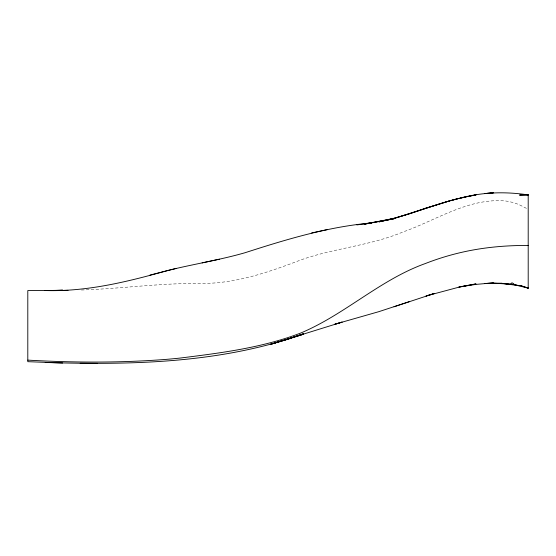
<?xml version="1.0" encoding="UTF-8"?>
<svg xmlns="http://www.w3.org/2000/svg" width="556" height="556" viewBox="0 0 556 556"><rect width="100%" height="100%" fill="white"/><g stroke="black" fill="none" stroke-linecap="round" stroke-linejoin="round"><path stroke-width="0.42" stroke-dasharray="2.78 2.08" d="M81.412 290.003C120.193 288.745 158.738 283.289 197.582 283.428C233.346 284.373 267.408 272.732 300.337 260.125C333.871 248.087 370.136 245.787 403.1 231.928C436.606 220.1 468.937 197.568 505.863 201.015A56.364 56.364 0 0 1 519.262 204.726L526.713 208.493M513.959 283.47L510.797 282.434L513.959 283.47"/><path stroke-width="0.83" d="M409.619 301.567L378.935 311.638L334.761 324.259L342.135 322.098L270.647 344.31L287.118 339.417C209.049 363.596 126.254 364.91 45.244 362.47M295.347 336.804L303.583 334.163L270.647 344.206M393.995 306.773L434.222 293.498L426.021 295.987L458.908 287.174L476.033 283.894L458.908 287L476.033 284.394L493.394 282.858L484.714 283.553L502.096 283.317L493.394 283.157L510.797 284.241L502.096 283.372L519.499 285.735L510.797 283.845L528.2 288.126L520.291 285.534L528.2 288.14M356.862 224.916L371.575 222.935C328.172 226.744 286.465 239.358 245.21 252.674C219.627 260.076 193.252 264.121 167.432 270.57C127.595 281.767 86.958 291.81 45.244 290.545L62.71 290.253M149.995 275.074L176.127 268.458M311.617 232.964L327.206 229.607M219.377 259.193L202.12 262.891M364.222 223.936L393.995 218.814L364.222 224.214L393.995 218.334L378.935 221.879C409.147 215.874 437.273 202.53 467.471 196.539L458.908 198.52C481.454 192.077 505.105 191.41 528.2 194.913L519.499 195.093L528.2 194.871M68.013 290.343L55.35 290.51M51.069 290.51L62.71 290.385L45.244 290.559L62.71 290.315L45.244 290.559L47.74 290.538M45.244 290.559L62.71 290.35M47.906 290.552L27.8 290.586L27.8 361.678L62.71 363.005M528.2 245.467C508.74 245.342 489.238 246.857 470.119 250.554A256.816 256.816 0 0 0 425.437 263.502C379.984 279.751 344.644 314.752 300.337 333.19C261.793 347.924 220.419 353.039 179.706 358.113A638.712 638.712 0 0 1 166.307 359.371C120.235 362.95 73.913 362.727 27.8 360.121M80.175 363.29L97.641 363.36M528.2 194.739L528.2 288.21M303.583 333.704L287.118 339.494L303.583 333.704M426.021 208.083L409.619 213.761L393.995 218.425L450.666 200.535L426.021 208.083M458.908 198.388L450.666 200.626L458.908 198.436M476.033 194.815L467.471 196.595L476.033 194.878M493.394 192.807L484.714 193.557L493.394 192.807"/></g></svg>
